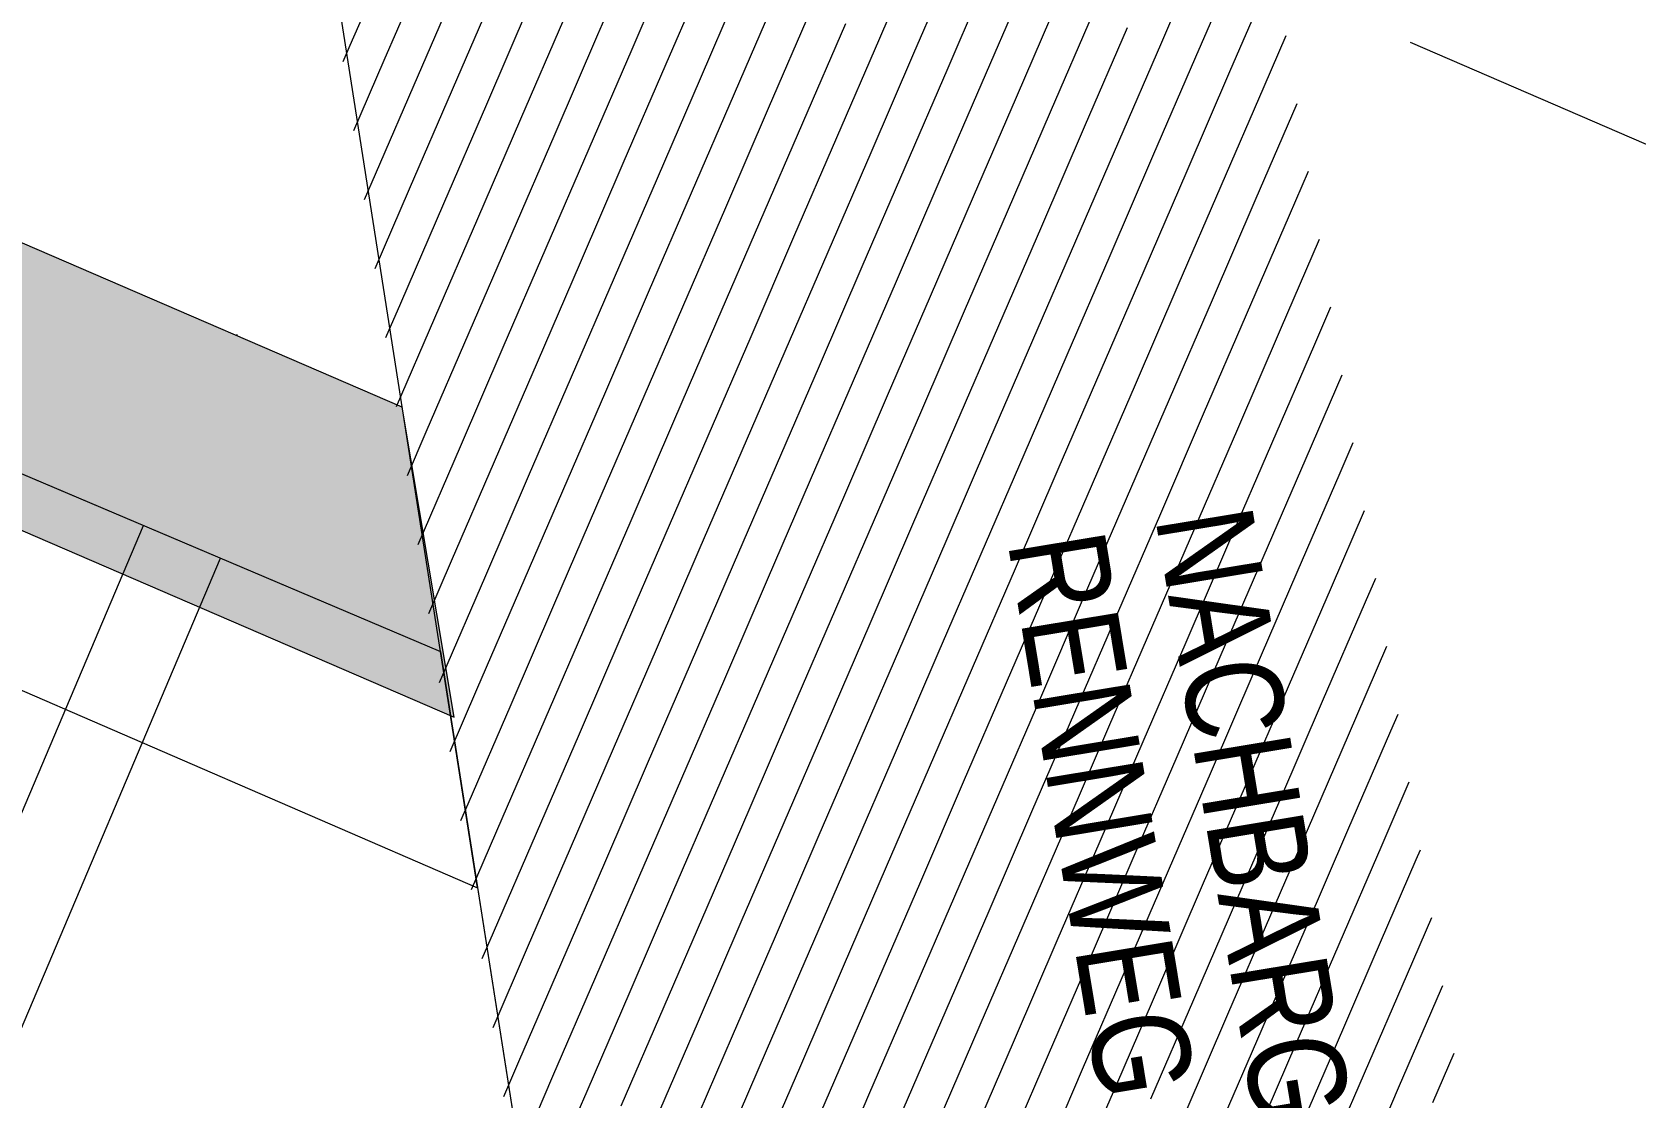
# Model space of a CAD drawing. Header units: millimetres. Extents: x 12535370 to 12566104, y 356204400 to 356234587.
# Drawn here: x 12556196 to 12559487, y 356210207 to 356212394 of the extents above; entities that cross this region are included whole.
import ezdxf
from ezdxf.enums import TextEntityAlignment as Align

# ---------------------------------------------------------------- set-up
doc = ezdxf.new("R2010")
doc.units = ezdxf.units.MM
doc.header["$MEASUREMENT"] = 0
doc.linetypes.add('Dot & Dashed', pattern=[6702.78, 3527.78, -1763.89, 0, -1411.11])
for name, color, linetype in [('New_035 Decken', 7, 'Continuous'), ('New_045 Dachkonstruktionen', 7, 'Continuous'), ('New_290 Raster _ Achsen', 7, 'Continuous')]:
    doc.layers.add(name, color=color, linetype=linetype)
for name, color, linetype, lineweight in [('New_035 Decken_Pen_No__1', 7, 'Continuous', 13), ('New_045 Dachkonstruktionen_Pen_No__1', 7, 'Continuous', 13), ('New_255 Plangrafiken_Pen_No__1', 7, 'Continuous', 13), ('New_255 Plangrafiken_Pen_No__39', 8, 'Continuous', 13), ('New_290 Raster _ Achsen_Pen_No__108', 7, 'Continuous', 13)]:
    doc.layers.add(name, color=color, linetype=linetype, lineweight=lineweight)
doc.layers.add('New_255 Plangrafiken_Pen_No__38', color=253, linetype='Continuous', lineweight=13, true_color=0xa2a2a2)
doc.styles.add('GENERATED_STYLE_1', font='arial.ttf')
doc.styles.add('GENERATED_STYLE_2', font='arial.ttf', dxfattribs={"width": 0.8})

# ---------------------------------------------------------------- blocks, each defined once
blk = doc.blocks.new('Slab_1', base_point=(12543125.7, 356224199.6))
at = {"layer": 'New_035 Decken_Pen_No__1', "color": 7, "linetype": 'Continuous', "lineweight": 13, "flags": 128}
blk.add_lwpolyline([(12543125.7, 356224199.6), (12540594.4, 356217796.1), (12557109.9, 356210638.6), (12555849.5, 356218685.3), (12550386.1, 356221050.3), (12550289.5, 356221565.4), (12549847.3, 356224376.9), (12547550.8, 356225368.9), (12546427.5, 356222768.6)], close=True, dxfattribs=at)
blk = doc.blocks.new('*X12', base_point=(12240439.2, 356160438.4))
at = {"layer": 'New_255 Plangrafiken_Pen_No__39', "color": 8, "linetype": 'Continuous', "lineweight": 13}
for p, q in [((12557444.6, 356212592.9), (12557356.6, 356212389)), ((12557444.6, 356212592.9), (12557356.6, 356212389)), ((12558023.1, 356212585), (12557935, 356212381.1)), ((12558023.1, 356212585), (12557935, 356212381.1)), ((12556936.2, 356212570.6), (12556848.1, 356212366.7)), ((12556936.2, 356212570.6), (12556848.1, 356212366.7)), ((12557514.7, 356212562.7), (12557426.6, 356212358.7)), ((12557514.7, 356212562.7), (12557426.6, 356212358.7)), ((12558093.2, 356212554.7), (12558005.1, 356212350.8)), ((12558093.2, 356212554.7), (12558005.1, 356212350.8)), ((12558601.6, 356212577.1), (12558513.5, 356212373.2)), ((12558601.6, 356212577.1), (12558513.5, 356212373.2)), ((12557006.3, 356212540.3), (12556918.2, 356212336.4)), ((12557006.3, 356212540.3), (12556918.2, 356212336.4)), ((12557584.7, 356212532.4), (12557496.7, 356212328.5)), ((12557584.7, 356212532.4), (12557496.7, 356212328.5)), ((12558163.2, 356212524.5), (12558075.1, 356212320.6)), ((12558163.2, 356212524.5), (12558075.1, 356212320.6)), ((12558671.6, 356212546.8), (12558583.5, 356212342.9)), ((12558671.6, 356212546.8), (12558583.5, 356212342.9)), ((12557076.3, 356212510.1), (12556988.2, 356212306.1)), ((12557076.3, 356212510.1), (12556988.2, 356212306.1)), ((12557654.8, 356212502.1), (12557566.7, 356212298.2)), ((12557654.8, 356212502.1), (12557566.7, 356212298.2)), ((12558233.3, 356212494.2), (12558145.2, 356212290.3)), ((12558233.3, 356212494.2), (12558145.2, 356212290.3)), ((12558741.7, 356212516.5), (12558653.6, 356212312.6)), ((12558741.7, 356212516.5), (12558653.6, 356212312.6)), ((12557146.4, 356212479.8), (12557058.3, 356212275.9)), ((12557146.4, 356212479.8), (12557058.3, 356212275.9)), ((12557724.9, 356212471.9), (12557636.8, 356212268)), ((12557724.9, 356212471.9), (12557636.8, 356212268)), ((12558303.3, 356212463.9), (12558215.2, 356212260)), ((12558303.3, 356212463.9), (12558215.2, 356212260)), ((12557216.4, 356212449.5), (12557128.4, 356212245.6)), ((12557216.4, 356212449.5), (12557128.4, 356212245.6)), ((12557286.5, 356212419.3), (12557198.4, 356212215.4)), ((12557286.5, 356212419.3), (12557198.4, 356212215.4)), ((12557794.9, 356212441.6), (12557706.8, 356212237.7)), ((12557794.9, 356212441.6), (12557706.8, 356212237.7)), ((12558373.4, 356212433.7), (12558285.3, 356212229.8)), ((12558373.4, 356212433.7), (12558285.3, 356212229.8)), ((12557356.6, 356212389), (12557268.5, 356212185.1)), ((12557356.6, 356212389), (12557268.5, 356212185.1)), ((12557865, 356212411.3), (12557776.9, 356212207.4)), ((12557865, 356212411.3), (12557776.9, 356212207.4)), ((12558443.4, 356212403.4), (12558355.3, 356212199.5)), ((12558443.4, 356212403.4), (12558355.3, 356212199.5)), ((12558768.6, 356212386.5), (12558723.6, 356212282.4)), ((12558768.6, 356212386.5), (12558723.6, 356212282.4)), ((12556848.1, 356212366.7), (12556833.7, 356212333.2)), ((12556848.1, 356212366.7), (12556833.7, 356212333.2)), ((12557426.6, 356212358.7), (12557338.5, 356212154.8)), ((12557426.6, 356212358.7), (12557338.5, 356212154.8)), ((12557935, 356212381.1), (12557846.9, 356212177.2)), ((12557935, 356212381.1), (12557846.9, 356212177.2)), ((12558513.5, 356212373.2), (12558425.4, 356212169.2)), ((12558513.5, 356212373.2), (12558425.4, 356212169.2)), ((12556918.2, 356212336.4), (12556855.6, 356212191.6)), ((12556918.2, 356212336.4), (12556855.6, 356212191.6)), ((12557496.7, 356212328.5), (12557408.6, 356212124.6)), ((12557496.7, 356212328.5), (12557408.6, 356212124.6)), ((12558005.1, 356212350.8), (12557917, 356212146.9)), ((12558005.1, 356212350.8), (12557917, 356212146.9)), ((12558075.1, 356212320.6), (12557987, 356212116.6)), ((12558075.1, 356212320.6), (12557987, 356212116.6)), ((12558583.5, 356212342.9), (12558495.5, 356212139)), ((12558583.5, 356212342.9), (12558495.5, 356212139)), ((12556988.2, 356212306.1), (12556900.2, 356212102.2)), ((12556988.2, 356212306.1), (12556900.2, 356212102.2)), ((12557566.7, 356212298.2), (12557478.6, 356212094.3)), ((12557566.7, 356212298.2), (12557478.6, 356212094.3)), ((12558145.2, 356212290.3), (12558057.1, 356212086.4)), ((12558145.2, 356212290.3), (12558057.1, 356212086.4)), ((12558653.6, 356212312.6), (12558565.5, 356212108.7)), ((12558653.6, 356212312.6), (12558565.5, 356212108.7)), ((12557058.3, 356212275.9), (12556970.2, 356212072)), ((12557058.3, 356212275.9), (12556970.2, 356212072)), ((12557636.8, 356212268), (12557548.7, 356212064)), ((12557636.8, 356212268), (12557548.7, 356212064)), ((12558215.2, 356212260), (12558127.2, 356212056.1)), ((12558215.2, 356212260), (12558127.2, 356212056.1)), ((12558723.6, 356212282.4), (12558635.6, 356212078.5)), ((12558723.6, 356212282.4), (12558635.6, 356212078.5)), ((12557128.4, 356212245.6), (12557040.3, 356212041.7)), ((12557128.4, 356212245.6), (12557040.3, 356212041.7)), ((12557706.8, 356212237.7), (12557618.7, 356212033.8)), ((12557706.8, 356212237.7), (12557618.7, 356212033.8)), ((12558285.3, 356212229.8), (12558197.2, 356212025.9)), ((12558285.3, 356212229.8), (12558197.2, 356212025.9)), ((12558791.6, 356212247.3), (12558705.6, 356212048.2)), ((12558791.6, 356212247.3), (12558705.6, 356212048.2)), ((12557198.4, 356212215.4), (12557110.3, 356212011.4)), ((12557198.4, 356212215.4), (12557110.3, 356212011.4)), ((12557776.9, 356212207.4), (12557688.8, 356212003.5)), ((12557776.9, 356212207.4), (12557688.8, 356212003.5)), ((12558355.3, 356212199.5), (12558267.3, 356211995.6)), ((12558355.3, 356212199.5), (12558267.3, 356211995.6)), ((12557268.5, 356212185.1), (12557180.4, 356211981.2)), ((12557268.5, 356212185.1), (12557180.4, 356211981.2)), ((12557846.9, 356212177.2), (12557758.8, 356211973.3)), ((12557846.9, 356212177.2), (12557758.8, 356211973.3)), ((12558425.4, 356212169.2), (12558337.3, 356211965.3)), ((12558425.4, 356212169.2), (12558337.3, 356211965.3)), ((12557338.5, 356212154.8), (12557250.4, 356211950.9)), ((12557338.5, 356212154.8), (12557250.4, 356211950.9)), ((12557408.6, 356212124.6), (12557320.5, 356211920.7)), ((12557408.6, 356212124.6), (12557320.5, 356211920.7)), ((12557917, 356212146.9), (12557828.9, 356211943)), ((12557917, 356212146.9), (12557828.9, 356211943)), ((12558495.5, 356212139), (12558407.4, 356211935.1)), ((12558495.5, 356212139), (12558407.4, 356211935.1)), ((12556900.2, 356212102.2), (12556877.6, 356212050.1)), ((12556900.2, 356212102.2), (12556877.6, 356212050.1)), ((12557478.6, 356212094.3), (12557390.5, 356211890.4)), ((12557478.6, 356212094.3), (12557390.5, 356211890.4)), ((12557987, 356212116.6), (12557899, 356211912.7)), ((12557987, 356212116.6), (12557899, 356211912.7)), ((12558565.5, 356212108.7), (12558477.4, 356211904.8)), ((12558565.5, 356212108.7), (12558477.4, 356211904.8)), ((12558814.6, 356212108.1), (12558775.7, 356212017.9)), ((12558814.6, 356212108.1), (12558775.7, 356212017.9)), ((12556970.2, 356212072), (12556899.6, 356211908.5)), ((12556970.2, 356212072), (12556899.6, 356211908.5)), ((12557548.7, 356212064), (12557460.6, 356211860.1)), ((12557548.7, 356212064), (12557460.6, 356211860.1)), ((12558057.1, 356212086.4), (12557969, 356211882.5)), ((12558057.1, 356212086.4), (12557969, 356211882.5)), ((12558635.6, 356212078.5), (12558547.5, 356211874.5)), ((12558635.6, 356212078.5), (12558547.5, 356211874.5)), ((12557040.3, 356212041.7), (12556952.2, 356211837.8)), ((12557040.3, 356212041.7), (12556952.2, 356211837.8)), ((12557618.7, 356212033.8), (12557530.7, 356211829.9)), ((12557618.7, 356212033.8), (12557530.7, 356211829.9)), ((12558127.2, 356212056.1), (12558039.1, 356211852.2)), ((12558127.2, 356212056.1), (12558039.1, 356211852.2)), ((12558197.2, 356212025.9), (12558109.1, 356211821.9)), ((12558197.2, 356212025.9), (12558109.1, 356211821.9)), ((12558705.6, 356212048.2), (12558617.5, 356211844.3)), ((12558705.6, 356212048.2), (12558617.5, 356211844.3)), ((12557110.3, 356212011.4), (12557022.2, 356211807.5)), ((12557110.3, 356212011.4), (12557022.2, 356211807.5)), ((12557688.8, 356212003.5), (12557600.7, 356211799.6)), ((12557688.8, 356212003.5), (12557600.7, 356211799.6)), ((12558267.3, 356211995.6), (12558179.2, 356211791.7)), ((12558267.3, 356211995.6), (12558179.2, 356211791.7)), ((12558775.7, 356212017.9), (12558687.6, 356211814)), ((12558775.7, 356212017.9), (12558687.6, 356211814)), ((12557180.4, 356211981.2), (12557092.3, 356211777.3)), ((12557180.4, 356211981.2), (12557092.3, 356211777.3)), ((12557758.8, 356211973.3), (12557670.8, 356211769.3)), ((12557758.8, 356211973.3), (12557670.8, 356211769.3)), ((12558337.3, 356211965.3), (12558249.2, 356211761.4)), ((12558337.3, 356211965.3), (12558249.2, 356211761.4)), ((12558837.6, 356211968.9), (12558757.6, 356211783.8)), ((12558837.6, 356211968.9), (12558757.6, 356211783.8)), ((12557250.4, 356211950.9), (12557162.3, 356211747)), ((12557250.4, 356211950.9), (12557162.3, 356211747)), ((12557828.9, 356211943), (12557740.8, 356211739.1)), ((12557828.9, 356211943), (12557740.8, 356211739.1)), ((12558407.4, 356211935.1), (12558319.3, 356211731.2)), ((12558407.4, 356211935.1), (12558319.3, 356211731.2)), ((12557320.5, 356211920.7), (12557232.4, 356211716.7)), ((12557320.5, 356211920.7), (12557232.4, 356211716.7)), ((12557899, 356211912.7), (12557810.9, 356211708.8)), ((12557899, 356211912.7), (12557810.9, 356211708.8)), ((12558477.4, 356211904.8), (12558389.3, 356211700.9)), ((12558477.4, 356211904.8), (12558389.3, 356211700.9)), ((12557390.5, 356211890.4), (12557302.5, 356211686.5)), ((12557390.5, 356211890.4), (12557302.5, 356211686.5)), ((12557460.6, 356211860.1), (12557372.5, 356211656.2)), ((12557460.6, 356211860.1), (12557372.5, 356211656.2)), ((12557969, 356211882.5), (12557880.9, 356211678.6)), ((12557969, 356211882.5), (12557880.9, 356211678.6)), ((12558547.5, 356211874.5), (12558459.4, 356211670.6)), ((12558547.5, 356211874.5), (12558459.4, 356211670.6)), ((12556952.2, 356211837.8), (12556921.6, 356211766.9)), ((12556952.2, 356211837.8), (12556921.6, 356211766.9)), ((12557530.7, 356211829.9), (12557442.6, 356211626)), ((12557530.7, 356211829.9), (12557442.6, 356211626)), ((12558039.1, 356211852.2), (12557951, 356211648.3)), ((12558039.1, 356211852.2), (12557951, 356211648.3)), ((12558617.5, 356211844.3), (12558529.4, 356211640.4)), ((12558617.5, 356211844.3), (12558529.4, 356211640.4)), ((12558860.6, 356211829.7), (12558827.7, 356211753.5)), ((12558860.6, 356211829.7), (12558827.7, 356211753.5)), ((12557022.2, 356211807.5), (12556943.5, 356211625.4)), ((12557022.2, 356211807.5), (12556943.5, 356211625.4)), ((12557600.7, 356211799.6), (12557512.6, 356211595.7)), ((12557600.7, 356211799.6), (12557512.6, 356211595.7)), ((12558109.1, 356211821.9), (12558021, 356211618)), ((12558109.1, 356211821.9), (12558021, 356211618)), ((12558687.6, 356211814), (12558599.5, 356211610.1)), ((12558687.6, 356211814), (12558599.5, 356211610.1)), ((12557092.3, 356211777.3), (12557004.2, 356211573.4)), ((12557092.3, 356211777.3), (12557004.2, 356211573.4)), ((12557670.8, 356211769.3), (12557582.7, 356211565.4)), ((12557670.8, 356211769.3), (12557582.7, 356211565.4)), ((12558179.2, 356211791.7), (12558091.1, 356211587.8)), ((12558179.2, 356211791.7), (12558091.1, 356211587.8)), ((12558249.2, 356211761.4), (12558161.1, 356211557.5)), ((12558249.2, 356211761.4), (12558161.1, 356211557.5)), ((12558757.6, 356211783.8), (12558669.6, 356211579.8)), ((12558757.6, 356211783.8), (12558669.6, 356211579.8)), ((12557162.3, 356211747), (12557074.3, 356211543.1)), ((12557162.3, 356211747), (12557074.3, 356211543.1)), ((12557740.8, 356211739.1), (12557652.7, 356211535.2)), ((12557740.8, 356211739.1), (12557652.7, 356211535.2)), ((12558319.3, 356211731.2), (12558231.2, 356211527.2)), ((12558319.3, 356211731.2), (12558231.2, 356211527.2)), ((12558827.7, 356211753.5), (12558739.6, 356211549.6)), ((12558827.7, 356211753.5), (12558739.6, 356211549.6)), ((12557232.4, 356211716.7), (12557144.3, 356211512.8)), ((12557232.4, 356211716.7), (12557144.3, 356211512.8)), ((12557810.9, 356211708.8), (12557722.8, 356211504.9)), ((12557810.9, 356211708.8), (12557722.8, 356211504.9)), ((12558389.3, 356211700.9), (12558301.3, 356211497)), ((12558389.3, 356211700.9), (12558301.3, 356211497)), ((12557302.5, 356211686.5), (12557214.4, 356211482.6)), ((12557302.5, 356211686.5), (12557214.4, 356211482.6)), ((12557880.9, 356211678.6), (12557792.8, 356211474.7)), ((12557880.9, 356211678.6), (12557792.8, 356211474.7)), ((12558459.4, 356211670.6), (12558371.3, 356211466.7)), ((12558459.4, 356211670.6), (12558371.3, 356211466.7)), ((12558883.6, 356211690.5), (12558809.7, 356211519.3)), ((12558883.6, 356211690.5), (12558809.7, 356211519.3)), ((12557372.5, 356211656.2), (12557284.4, 356211452.3)), ((12557372.5, 356211656.2), (12557284.4, 356211452.3)), ((12557951, 356211648.3), (12557862.9, 356211444.4)), ((12557951, 356211648.3), (12557862.9, 356211444.4)), ((12558529.4, 356211640.4), (12558441.4, 356211436.5)), ((12558529.4, 356211640.4), (12558441.4, 356211436.5)), ((12557442.6, 356211626), (12557354.5, 356211422.1)), ((12557442.6, 356211626), (12557354.5, 356211422.1)), ((12558021, 356211618), (12557932.9, 356211414.1)), ((12558021, 356211618), (12557932.9, 356211414.1)), ((12558599.5, 356211610.1), (12558511.4, 356211406.2)), ((12558599.5, 356211610.1), (12558511.4, 356211406.2)), ((12557004.2, 356211573.4), (12556965.5, 356211483.8)), ((12557004.2, 356211573.4), (12556965.5, 356211483.8)), ((12557512.6, 356211595.7), (12557424.5, 356211391.8)), ((12557512.6, 356211595.7), (12557424.5, 356211391.8)), ((12557582.7, 356211565.4), (12557494.6, 356211361.5)), ((12557582.7, 356211565.4), (12557494.6, 356211361.5)), ((12558091.1, 356211587.8), (12558003, 356211383.9)), ((12558091.1, 356211587.8), (12558003, 356211383.9)), ((12558669.6, 356211579.8), (12558581.5, 356211375.9)), ((12558669.6, 356211579.8), (12558581.5, 356211375.9)), ((12557074.3, 356211543.1), (12556987.5, 356211342.2)), ((12557074.3, 356211543.1), (12556987.5, 356211342.2)), ((12557652.7, 356211535.2), (12557564.6, 356211331.3)), ((12557652.7, 356211535.2), (12557564.6, 356211331.3)), ((12558161.1, 356211557.5), (12558073.1, 356211353.6)), ((12558161.1, 356211557.5), (12558073.1, 356211353.6)), ((12558739.6, 356211549.6), (12558651.5, 356211345.7)), ((12558739.6, 356211549.6), (12558651.5, 356211345.7)), ((12558906.6, 356211551.3), (12558879.7, 356211489.1)), ((12558906.6, 356211551.3), (12558879.7, 356211489.1)), ((12557144.3, 356211512.8), (12557056.2, 356211308.9)), ((12557144.3, 356211512.8), (12557056.2, 356211308.9)), ((12557722.8, 356211504.9), (12557634.7, 356211301)), ((12557722.8, 356211504.9), (12557634.7, 356211301)), ((12558231.2, 356211527.2), (12558143.1, 356211323.3)), ((12558231.2, 356211527.2), (12558143.1, 356211323.3)), ((12558809.7, 356211519.3), (12558721.6, 356211315.4)), ((12558809.7, 356211519.3), (12558721.6, 356211315.4)), ((12557214.4, 356211482.6), (12557126.3, 356211278.7)), ((12557214.4, 356211482.6), (12557126.3, 356211278.7)), ((12557792.8, 356211474.7), (12557704.8, 356211270.7)), ((12557792.8, 356211474.7), (12557704.8, 356211270.7)), ((12558301.3, 356211497), (12558213.2, 356211293.1)), ((12558301.3, 356211497), (12558213.2, 356211293.1)), ((12558371.3, 356211466.7), (12558283.2, 356211262.8)), ((12558371.3, 356211466.7), (12558283.2, 356211262.8)), ((12558879.7, 356211489.1), (12558791.6, 356211285.2)), ((12558879.7, 356211489.1), (12558791.6, 356211285.2)), ((12557284.4, 356211452.3), (12557196.3, 356211248.4)), ((12557284.4, 356211452.3), (12557196.3, 356211248.4)), ((12557862.9, 356211444.4), (12557774.8, 356211240.5)), ((12557862.9, 356211444.4), (12557774.8, 356211240.5)), ((12558441.4, 356211436.5), (12558353.3, 356211232.6)), ((12558441.4, 356211436.5), (12558353.3, 356211232.6)), ((12557354.5, 356211422.1), (12557266.4, 356211218.1)), ((12557354.5, 356211422.1), (12557266.4, 356211218.1)), ((12557932.9, 356211414.1), (12557844.9, 356211210.2)), ((12557932.9, 356211414.1), (12557844.9, 356211210.2)), ((12558511.4, 356211406.2), (12558423.3, 356211202.3)), ((12558511.4, 356211406.2), (12558423.3, 356211202.3)), ((12558929.6, 356211412.1), (12558861.7, 356211254.9)), ((12558929.6, 356211412.1), (12558861.7, 356211254.9)), ((12557424.5, 356211391.8), (12557336.4, 356211187.9)), ((12557424.5, 356211391.8), (12557336.4, 356211187.9)), ((12558003, 356211383.9), (12557914.9, 356211180)), ((12558003, 356211383.9), (12557914.9, 356211180)), ((12558581.5, 356211375.9), (12558493.4, 356211172)), ((12558581.5, 356211375.9), (12558493.4, 356211172)), ((12557494.6, 356211361.5), (12557406.5, 356211157.6)), ((12557494.6, 356211361.5), (12557406.5, 356211157.6)), ((12558073.1, 356211353.6), (12557985, 356211149.7)), ((12558073.1, 356211353.6), (12557985, 356211149.7)), ((12558651.5, 356211345.7), (12558563.4, 356211141.8)), ((12558651.5, 356211345.7), (12558563.4, 356211141.8)), ((12557056.2, 356211308.9), (12557009.5, 356211200.7)), ((12557056.2, 356211308.9), (12557009.5, 356211200.7)), ((12557564.6, 356211331.3), (12557476.6, 356211127.4)), ((12557564.6, 356211331.3), (12557476.6, 356211127.4)), ((12557634.7, 356211301), (12557546.6, 356211097.1)), ((12557634.7, 356211301), (12557546.6, 356211097.1)), ((12558143.1, 356211323.3), (12558055, 356211119.4)), ((12558143.1, 356211323.3), (12558055, 356211119.4)), ((12558721.6, 356211315.4), (12558633.5, 356211111.5)), ((12558721.6, 356211315.4), (12558633.5, 356211111.5)), ((12557126.3, 356211278.7), (12557038.2, 356211074.8)), ((12557126.3, 356211278.7), (12557038.2, 356211074.8)), ((12557704.8, 356211270.7), (12557616.7, 356211066.8)), ((12557704.8, 356211270.7), (12557616.7, 356211066.8)), ((12558213.2, 356211293.1), (12558125.1, 356211089.2)), ((12558213.2, 356211293.1), (12558125.1, 356211089.2)), ((12558791.6, 356211285.2), (12558703.5, 356211081.2)), ((12558791.6, 356211285.2), (12558703.5, 356211081.2)), ((12558952.6, 356211272.9), (12558931.7, 356211224.6)), ((12558952.6, 356211272.9), (12558931.7, 356211224.6)), ((12557196.3, 356211248.4), (12557108.3, 356211044.5)), ((12557196.3, 356211248.4), (12557108.3, 356211044.5)), ((12557774.8, 356211240.5), (12557686.7, 356211036.6)), ((12557774.8, 356211240.5), (12557686.7, 356211036.6)), ((12558283.2, 356211262.8), (12558195.1, 356211058.9)), ((12558283.2, 356211262.8), (12558195.1, 356211058.9)), ((12558861.7, 356211254.9), (12558773.6, 356211051)), ((12558861.7, 356211254.9), (12558773.6, 356211051)), ((12557266.4, 356211218.1), (12557178.3, 356211014.2)), ((12557266.4, 356211218.1), (12557178.3, 356211014.2)), ((12557844.9, 356211210.2), (12557756.8, 356211006.3)), ((12557844.9, 356211210.2), (12557756.8, 356211006.3)), ((12558353.3, 356211232.6), (12558265.2, 356211028.6)), ((12558353.3, 356211232.6), (12558265.2, 356211028.6)), ((12558423.3, 356211202.3), (12558335.2, 356210998.4)), ((12558423.3, 356211202.3), (12558335.2, 356210998.4)), ((12558931.7, 356211224.6), (12558843.7, 356211020.7)), ((12558931.7, 356211224.6), (12558843.7, 356211020.7)), ((12557336.4, 356211187.9), (12557248.4, 356210984)), ((12557336.4, 356211187.9), (12557248.4, 356210984)), ((12557914.9, 356211180), (12557826.8, 356210976)), ((12557914.9, 356211180), (12557826.8, 356210976)), ((12558493.4, 356211172), (12558405.3, 356210968.1)), ((12558493.4, 356211172), (12558405.3, 356210968.1)), ((12557406.5, 356211157.6), (12557318.4, 356210953.7)), ((12557406.5, 356211157.6), (12557318.4, 356210953.7)), ((12557985, 356211149.7), (12557896.9, 356210945.8)), ((12557985, 356211149.7), (12557896.9, 356210945.8)), ((12558563.4, 356211141.8), (12558475.4, 356210937.9)), ((12558563.4, 356211141.8), (12558475.4, 356210937.9)), ((12557476.6, 356211127.4), (12557388.5, 356210923.4)), ((12557476.6, 356211127.4), (12557388.5, 356210923.4)), ((12558055, 356211119.4), (12557966.9, 356210915.5)), ((12558055, 356211119.4), (12557966.9, 356210915.5)), ((12558633.5, 356211111.5), (12558545.4, 356210907.6)), ((12558633.5, 356211111.5), (12558545.4, 356210907.6)), ((12558975.6, 356211133.7), (12558913.7, 356210990.5)), ((12558975.6, 356211133.7), (12558913.7, 356210990.5)), ((12557038.2, 356211074.8), (12557031.4, 356211059.1)), ((12557038.2, 356211074.8), (12557031.4, 356211059.1)), ((12557546.6, 356211097.1), (12557458.5, 356210893.2)), ((12557546.6, 356211097.1), (12557458.5, 356210893.2)), ((12558125.1, 356211089.2), (12558037, 356210885.3)), ((12558125.1, 356211089.2), (12558037, 356210885.3)), ((12558703.5, 356211081.2), (12558615.5, 356210877.3)), ((12558703.5, 356211081.2), (12558615.5, 356210877.3)), ((12557108.3, 356211044.5), (12557053.4, 356210917.5)), ((12557108.3, 356211044.5), (12557053.4, 356210917.5)), ((12557616.7, 356211066.8), (12557528.6, 356210862.9)), ((12557616.7, 356211066.8), (12557528.6, 356210862.9)), ((12557686.7, 356211036.6), (12557598.6, 356210832.7)), ((12557686.7, 356211036.6), (12557598.6, 356210832.7)), ((12558195.1, 356211058.9), (12558107, 356210855)), ((12558195.1, 356211058.9), (12558107, 356210855)), ((12558773.6, 356211051), (12558685.5, 356210847.1)), ((12558773.6, 356211051), (12558685.5, 356210847.1)), ((12557178.3, 356211014.2), (12557090.2, 356210810.3)), ((12557178.3, 356211014.2), (12557090.2, 356210810.3)), ((12557756.8, 356211006.3), (12557668.7, 356210802.4)), ((12557756.8, 356211006.3), (12557668.7, 356210802.4)), ((12558265.2, 356211028.6), (12558177.1, 356210824.7)), ((12558265.2, 356211028.6), (12558177.1, 356210824.7)), ((12558843.7, 356211020.7), (12558755.6, 356210816.8)), ((12558843.7, 356211020.7), (12558755.6, 356210816.8)), ((12557248.4, 356210984), (12557160.3, 356210780.1)), ((12557248.4, 356210984), (12557160.3, 356210780.1)), ((12557826.8, 356210976), (12557738.7, 356210772.1)), ((12557826.8, 356210976), (12557738.7, 356210772.1)), ((12558335.2, 356210998.4), (12558247.2, 356210794.5)), ((12558335.2, 356210998.4), (12558247.2, 356210794.5)), ((12558913.7, 356210990.5), (12558825.6, 356210786.5)), ((12558913.7, 356210990.5), (12558825.6, 356210786.5)), ((12558998.6, 356210994.5), (12558983.8, 356210960.2)), ((12558998.6, 356210994.5), (12558983.8, 356210960.2)), ((12557318.4, 356210953.7), (12557230.3, 356210749.8)), ((12557318.4, 356210953.7), (12557230.3, 356210749.8)), ((12557896.9, 356210945.8), (12557808.8, 356210741.9)), ((12557896.9, 356210945.8), (12557808.8, 356210741.9)), ((12558405.3, 356210968.1), (12558317.2, 356210764.2)), ((12558405.3, 356210968.1), (12558317.2, 356210764.2)), ((12558475.4, 356210937.9), (12558387.3, 356210733.9)), ((12558475.4, 356210937.9), (12558387.3, 356210733.9)), ((12558983.8, 356210960.2), (12558895.7, 356210756.3)), ((12558983.8, 356210960.2), (12558895.7, 356210756.3)), ((12557388.5, 356210923.4), (12557300.4, 356210719.5)), ((12557388.5, 356210923.4), (12557300.4, 356210719.5)), ((12557966.9, 356210915.5), (12557878.9, 356210711.6)), ((12557966.9, 356210915.5), (12557878.9, 356210711.6)), ((12558545.4, 356210907.6), (12558457.3, 356210703.7)), ((12558545.4, 356210907.6), (12558457.3, 356210703.7)), ((12557458.5, 356210893.2), (12557370.4, 356210689.3)), ((12557458.5, 356210893.2), (12557370.4, 356210689.3)), ((12558037, 356210885.3), (12557948.9, 356210681.3)), ((12558037, 356210885.3), (12557948.9, 356210681.3)), ((12558615.5, 356210877.3), (12558527.4, 356210673.4)), ((12558615.5, 356210877.3), (12558527.4, 356210673.4)), ((12557528.6, 356210862.9), (12557440.5, 356210659)), ((12557528.6, 356210862.9), (12557440.5, 356210659)), ((12558107, 356210855), (12558019, 356210651.1)), ((12558107, 356210855), (12558019, 356210651.1)), ((12558685.5, 356210847.1), (12558597.4, 356210643.2)), ((12558685.5, 356210847.1), (12558597.4, 356210643.2)), ((12559021.6, 356210855.3), (12558965.7, 356210726)), ((12559021.6, 356210855.3), (12558965.7, 356210726)), ((12557090.2, 356210810.3), (12557075.4, 356210776)), ((12557090.2, 356210810.3), (12557075.4, 356210776)), ((12557598.6, 356210832.7), (12557510.5, 356210628.7)), ((12557598.6, 356210832.7), (12557510.5, 356210628.7)), ((12558177.1, 356210824.7), (12558089, 356210620.8)), ((12558177.1, 356210824.7), (12558089, 356210620.8)), ((12558755.6, 356210816.8), (12558667.5, 356210612.9)), ((12558755.6, 356210816.8), (12558667.5, 356210612.9)), ((12557160.3, 356210780.1), (12557097.4, 356210634.4)), ((12557160.3, 356210780.1), (12557097.4, 356210634.4)), ((12557668.7, 356210802.4), (12557580.6, 356210598.5)), ((12557668.7, 356210802.4), (12557580.6, 356210598.5)), ((12558247.2, 356210794.5), (12558159.1, 356210590.6)), ((12558247.2, 356210794.5), (12558159.1, 356210590.6)), ((12558825.6, 356210786.5), (12558737.5, 356210582.6)), ((12558825.6, 356210786.5), (12558737.5, 356210582.6)), ((12557230.3, 356210749.8), (12557142.2, 356210545.9)), ((12557230.3, 356210749.8), (12557142.2, 356210545.9)), ((12557738.7, 356210772.1), (12557650.7, 356210568.2)), ((12557738.7, 356210772.1), (12557650.7, 356210568.2)), ((12557808.8, 356210741.9), (12557720.7, 356210538)), ((12557808.8, 356210741.9), (12557720.7, 356210538)), ((12558317.2, 356210764.2), (12558229.1, 356210560.3)), ((12558317.2, 356210764.2), (12558229.1, 356210560.3)), ((12558895.7, 356210756.3), (12558807.6, 356210552.4)), ((12558895.7, 356210756.3), (12558807.6, 356210552.4)), ((12557300.4, 356210719.5), (12557212.3, 356210515.6)), ((12557300.4, 356210719.5), (12557212.3, 356210515.6)), ((12557878.9, 356210711.6), (12557790.8, 356210507.7)), ((12557878.9, 356210711.6), (12557790.8, 356210507.7)), ((12558387.3, 356210733.9), (12558299.2, 356210530)), ((12558387.3, 356210733.9), (12558299.2, 356210530)), ((12558965.7, 356210726), (12558877.6, 356210522.1)), ((12558965.7, 356210726), (12558877.6, 356210522.1)), ((12559044.6, 356210716.1), (12559035.8, 356210695.8)), ((12559044.6, 356210716.1), (12559035.8, 356210695.8)), ((12557370.4, 356210689.3), (12557282.4, 356210485.4)), ((12557370.4, 356210689.3), (12557282.4, 356210485.4)), ((12557948.9, 356210681.3), (12557860.8, 356210477.4)), ((12557948.9, 356210681.3), (12557860.8, 356210477.4)), ((12558457.3, 356210703.7), (12558369.2, 356210499.8)), ((12558457.3, 356210703.7), (12558369.2, 356210499.8)), ((12559035.8, 356210695.8), (12558947.7, 356210491.8)), ((12559035.8, 356210695.8), (12558947.7, 356210491.8)), ((12557440.5, 356210659), (12557352.4, 356210455.1)), ((12557440.5, 356210659), (12557352.4, 356210455.1)), ((12558019, 356210651.1), (12557930.9, 356210447.2)), ((12558019, 356210651.1), (12557930.9, 356210447.2)), ((12558527.4, 356210673.4), (12558439.3, 356210469.5)), ((12558527.4, 356210673.4), (12558439.3, 356210469.5)), ((12558597.4, 356210643.2), (12558509.3, 356210439.2)), ((12558597.4, 356210643.2), (12558509.3, 356210439.2)), ((12557510.5, 356210628.7), (12557422.5, 356210424.8)), ((12557510.5, 356210628.7), (12557422.5, 356210424.8)), ((12558089, 356210620.8), (12558000.9, 356210416.9)), ((12558089, 356210620.8), (12558000.9, 356210416.9)), ((12558667.5, 356210612.9), (12558579.4, 356210409)), ((12558667.5, 356210612.9), (12558579.4, 356210409)), ((12557580.6, 356210598.5), (12557492.5, 356210394.6)), ((12557580.6, 356210598.5), (12557492.5, 356210394.6)), ((12558159.1, 356210590.6), (12558071, 356210386.6)), ((12558159.1, 356210590.6), (12558071, 356210386.6)), ((12558737.5, 356210582.6), (12558649.5, 356210378.7)), ((12558737.5, 356210582.6), (12558649.5, 356210378.7)), ((12559067.6, 356210576.9), (12559017.8, 356210461.6)), ((12559067.6, 356210576.9), (12559017.8, 356210461.6)), ((12557142.2, 356210545.9), (12557119.3, 356210492.9)), ((12557142.2, 356210545.9), (12557119.3, 356210492.9)), ((12557650.7, 356210568.2), (12557562.6, 356210364.3)), ((12557650.7, 356210568.2), (12557562.6, 356210364.3)), ((12558229.1, 356210560.3), (12558141, 356210356.4)), ((12558229.1, 356210560.3), (12558141, 356210356.4)), ((12558807.6, 356210552.4), (12558719.5, 356210348.5)), ((12558807.6, 356210552.4), (12558719.5, 356210348.5)), ((12557212.3, 356210515.6), (12557141.3, 356210351.3)), ((12557212.3, 356210515.6), (12557141.3, 356210351.3)), ((12557720.7, 356210538), (12557632.6, 356210334)), ((12557720.7, 356210538), (12557632.6, 356210334)), ((12558299.2, 356210530), (12558211.1, 356210326.1)), ((12558299.2, 356210530), (12558211.1, 356210326.1)), ((12558877.6, 356210522.1), (12558789.6, 356210318.2)), ((12558877.6, 356210522.1), (12558789.6, 356210318.2)), ((12557282.4, 356210485.4), (12557194.3, 356210281.4)), ((12557282.4, 356210485.4), (12557194.3, 356210281.4)), ((12557790.8, 356210507.7), (12557702.7, 356210303.8)), ((12557790.8, 356210507.7), (12557702.7, 356210303.8)), ((12557860.8, 356210477.4), (12557772.7, 356210273.5)), ((12557860.8, 356210477.4), (12557772.7, 356210273.5)), ((12558369.2, 356210499.8), (12558281.1, 356210295.9)), ((12558369.2, 356210499.8), (12558281.1, 356210295.9)), ((12558947.7, 356210491.8), (12558859.6, 356210287.9)), ((12558947.7, 356210491.8), (12558859.6, 356210287.9)), ((12557352.4, 356210455.1), (12557264.3, 356210251.2)), ((12557352.4, 356210455.1), (12557264.3, 356210251.2)), ((12557930.9, 356210447.2), (12557842.8, 356210243.3)), ((12557930.9, 356210447.2), (12557842.8, 356210243.3)), ((12558439.3, 356210469.5), (12558351.2, 356210265.6)), ((12558439.3, 356210469.5), (12558351.2, 356210265.6)), ((12559017.8, 356210461.6), (12558929.7, 356210257.7)), ((12559017.8, 356210461.6), (12558929.7, 356210257.7)), ((12557422.5, 356210424.8), (12557334.4, 356210220.9)), ((12557422.5, 356210424.8), (12557334.4, 356210220.9)), ((12558000.9, 356210416.9), (12557912.8, 356210213)), ((12558000.9, 356210416.9), (12557912.8, 356210213)), ((12558509.3, 356210439.2), (12558421.3, 356210235.3)), ((12558509.3, 356210439.2), (12558421.3, 356210235.3)), ((12559087.8, 356210431.3), (12558999.7, 356210227.4)), ((12559087.8, 356210431.3), (12558999.7, 356210227.4)), ((12559090.6, 356210437.7), (12559087.8, 356210431.3)), ((12559090.6, 356210437.7), (12559087.8, 356210431.3)), ((12557492.5, 356210394.6), (12557404.4, 356210190.7)), ((12557492.5, 356210394.6), (12557404.4, 356210190.7)), ((12558071, 356210386.6), (12557982.9, 356210182.7)), ((12558071, 356210386.6), (12557982.9, 356210182.7)), ((12558579.4, 356210409), (12558491.3, 356210205.1)), ((12558579.4, 356210409), (12558491.3, 356210205.1)), ((12558649.5, 356210378.7), (12558561.4, 356210174.8)), ((12558649.5, 356210378.7), (12558561.4, 356210174.8)), ((12557562.6, 356210364.3), (12557474.5, 356210160.4)), ((12557562.6, 356210364.3), (12557474.5, 356210160.4)), ((12558141, 356210356.4), (12558053, 356210152.5)), ((12558141, 356210356.4), (12558053, 356210152.5)), ((12558719.5, 356210348.5), (12558631.4, 356210144.5)), ((12558719.5, 356210348.5), (12558631.4, 356210144.5)), ((12557632.6, 356210334), (12557544.5, 356210130.1)), ((12557632.6, 356210334), (12557544.5, 356210130.1)), ((12558211.1, 356210326.1), (12558123, 356210122.2)), ((12558211.1, 356210326.1), (12558123, 356210122.2)), ((12558789.6, 356210318.2), (12558701.5, 356210114.3)), ((12558789.6, 356210318.2), (12558701.5, 356210114.3)), ((12557194.3, 356210281.4), (12557163.3, 356210209.7)), ((12557194.3, 356210281.4), (12557163.3, 356210209.7)), ((12557702.7, 356210303.8), (12557614.6, 356210099.9)), ((12557702.7, 356210303.8), (12557614.6, 356210099.9)), ((12558281.1, 356210295.9), (12558193.1, 356210091.9)), ((12558281.1, 356210295.9), (12558193.1, 356210091.9)), ((12558859.6, 356210287.9), (12558771.5, 356210084)), ((12558859.6, 356210287.9), (12558771.5, 356210084)), ((12559113.6, 356210298.5), (12559069.8, 356210197.1)), ((12559113.6, 356210298.5), (12559069.8, 356210197.1)), ((12557264.3, 356210251.2), (12557185.3, 356210068.2)), ((12557264.3, 356210251.2), (12557185.3, 356210068.2)), ((12557772.7, 356210273.5), (12557684.6, 356210069.6)), ((12557772.7, 356210273.5), (12557684.6, 356210069.6)), ((12558351.2, 356210265.6), (12558263.1, 356210061.7)), ((12558351.2, 356210265.6), (12558263.1, 356210061.7)), ((12558929.7, 356210257.7), (12558841.6, 356210053.8)), ((12558929.7, 356210257.7), (12558841.6, 356210053.8)), ((12557334.4, 356210220.9), (12557246.3, 356210017)), ((12557334.4, 356210220.9), (12557246.3, 356210017)), ((12557842.8, 356210243.3), (12557754.7, 356210039.3)), ((12557842.8, 356210243.3), (12557754.7, 356210039.3)), ((12558421.3, 356210235.3), (12558333.2, 356210031.4)), ((12558421.3, 356210235.3), (12558333.2, 356210031.4)), ((12558999.7, 356210227.4), (12558911.6, 356210023.5)), ((12558999.7, 356210227.4), (12558911.6, 356210023.5)), ((12557912.8, 356210213), (12557824.8, 356210009.1)), ((12557912.8, 356210213), (12557824.8, 356210009.1))]:
    blk.add_line(p, q, dxfattribs=at)
blk = doc.blocks.new('Fill_3', base_point=(12240439.2, 356160438.4))
at = {"layer": 'New_255 Plangrafiken_Pen_No__39', "color": 8, "linetype": 'Continuous', "lineweight": 13}
blk.add_blockref('*X12', (12240439.2, 356160438.4), dxfattribs=at)
blk = doc.blocks.new('Roof_2', base_point=(12557854.8, 356205888.1))
at = {"layer": 'New_045 Dachkonstruktionen_Pen_No__1', "color": 7, "linetype": 'Continuous', "lineweight": 13, "flags": 128}
for points in [[(12540702.9, 356218055.7), (12557033.9, 356211123.6)], [(12557033.9, 356211123.6), (12557854.8, 356205888.1)]]:
    blk.add_lwpolyline(points, dxfattribs=at)
blk = doc.blocks.new('Standard grid marker[2]', base_point=(12539645.8, 356220744.6))
at = {"layer": 'New_290 Raster _ Achsen_Pen_No__108', "color": 7, "linetype": 'Dot & Dashed', "lineweight": 13}
blk.add_line((12540563.8, 356220348), (12561567.2, 356211274.9), dxfattribs=at)
at = {"layer": 'New_290 Raster _ Achsen_Pen_No__108', "color": 7, "lineweight": 13, "style": 'GENERATED_STYLE_1'}
for tag, p in [('AC_MarkerText_1_0', (12539528.5, 356220880.1)), ('AC_MarkerText_1_1', (12562689.2, 356210875))]:
    blk.add_attdef(tag, text='', height=150, rotation=336.6365, dxfattribs=at).set_placement(p, align=Align.TOP_CENTER)
blk = doc.blocks.new('Standard grid marker[7]', base_point=(12557581.8, 356205556.1))
at = {"layer": 'New_290 Raster _ Achsen_Pen_No__108', "color": 7, "linetype": 'Dot & Dashed', "lineweight": 13}
blk.add_line((12557428.3, 356206544.2), (12554130.1, 356227771.8), dxfattribs=at)
at = {"layer": 'New_290 Raster _ Achsen_Pen_No__108', "color": 7, "lineweight": 13, "style": 'GENERATED_STYLE_1'}
for tag, p in [('AC_MarkerText_1_1', (12553993, 356228998.9)), ('AC_MarkerText_1_0', (12557652, 356205449.2))]:
    blk.add_attdef(tag, text='', height=150, rotation=336.6365, dxfattribs=at).set_placement(p, align=Align.TOP_CENTER)

msp = doc.modelspace()

# ---------------------------------------------------------------- hatches: boundary and pattern name
at = {"layer": 'New_255 Plangrafiken_Pen_No__1', "linetype": 'Continuous', "lineweight": 13}
h = msp.add_hatch(dxfattribs=at)
h.set_pattern_fill('DOUBLE_1_8', style=0, pattern_type=2)
h.set_pattern_definition([(67.019, (12548463.3, 356211998), (-1609.7, 169.9), []), (67.019, (12548284.4, 356212016.9), (-1609.7, 169.9), [])])
h.paths.add_polyline_path([(12540702.874, 356218055.676), (12557033.878, 356211123.594), (12557821.473, 356206100.613), (12557733.728, 356205940.398), (12539105.04, 356213987.681)])
h.paths.add_polyline_path([(12541065.086, 356214625.652), (12542333.863, 356214077.562), (12543065.782, 356215771.883), (12541797.005, 356216319.974)], flags=0)
h.paths.add_polyline_path([(12553094.457, 356209431.973), (12554363.234, 356208883.883), (12555095.152, 356210578.204), (12553826.376, 356211126.295)], flags=0)
h.paths.add_polyline_path([(12550637.897, 356210493.181), (12551906.674, 356209945.091), (12552638.592, 356211639.412), (12551369.816, 356212187.503)], flags=0)
h.paths.add_polyline_path([(12548265.118, 356211518.108), (12549533.895, 356210970.017), (12550265.814, 356212664.338), (12548997.037, 356213212.429)], flags=0)
h.paths.add_polyline_path([(12545915.219, 356212533.447), (12547183.996, 356211985.357), (12547915.915, 356213679.678), (12546647.138, 356214227.769)], flags=0)
h.paths.add_polyline_path([(12543546.432, 356213556.58), (12544815.209, 356213008.489), (12545547.127, 356214702.81), (12544278.351, 356215250.901)], flags=0)
at = {"layer": 'New_255 Plangrafiken_Pen_No__38', "linetype": 'Continuous', "lineweight": 13, "true_color": 0xa2a2a2}
msp.add_hatch(color=253, dxfattribs=at).paths.add_polyline_path([(12540702.874, 356218055.676), (12557061.883, 356210988.856), (12556955.508, 356211624.4), (12540902.677, 356218558.956)])

# ---------------------------------------------------------------- linework, layer by layer
at = {"layer": 'New_255 Plangrafiken_Pen_No__1', "color": 7, "linetype": 'Continuous', "lineweight": 13, "flags": 128}
for points in [[(12540702.874, 356218055.676), (12557061.883, 356210988.856), (12556955.508, 356211624.4), (12540902.677, 356218558.956)], [(12540702.874, 356218055.676), (12557033.878, 356211123.594), (12557821.473, 356206100.613), (12557733.728, 356205940.398), (12539105.04, 356213987.681)]]:
    msp.add_lwpolyline(points, close=True, dxfattribs=at)

# ---------------------------------------------------------------- block references
at = {"layer": 'New_035 Decken', "color": 7, "linetype": 'Continuous', "lineweight": 13}
msp.add_blockref('Slab_1', (12543125.669, 356224199.584), dxfattribs=at)
at = {"layer": 'New_045 Dachkonstruktionen', "color": 7, "linetype": 'Continuous', "lineweight": 13}
msp.add_blockref('Roof_2', (12557854.794, 356205888.099), dxfattribs=at)
at = {"layer": 'New_255 Plangrafiken_Pen_No__39', "color": 8, "linetype": 'Continuous', "lineweight": 13}
msp.add_blockref('Fill_3', (12240439.157, 356160438.356), dxfattribs=at)
at = {"layer": 'New_290 Raster _ Achsen', "color": 7, "linetype": 'Continuous', "lineweight": 13}
for name, p in [('Standard grid marker[7]', (12557581.816, 356205556.091)), ('Standard grid marker[2]', (12539645.773, 356220744.612))]:
    msp.add_blockref(name, p, dxfattribs=at)

# ---------------------------------------------------------------- texts
at = {"layer": 'New_255 Plangrafiken_Pen_No__1', "color": 7, "linetype": 'Continuous', "lineweight": 13, "insert": (12558194.844, 356211347.078), "char_height": 200, "attachment_point": 7, "rotation": 279.380775, "line_spacing_factor": 0.921289, "style": 'GENERATED_STYLE_2'}
msp.add_mtext('\\A1;{\\pql;\\fArial|b0|i0|c0|p0;\\W0.800000;NACHBARGEBÄUDE\\P\\pql;\\fArial|b0|i0|c0|p0;\\W0.800000;RENNWEG 17}', dxfattribs=at)

doc.saveas('drawing.dxf')
